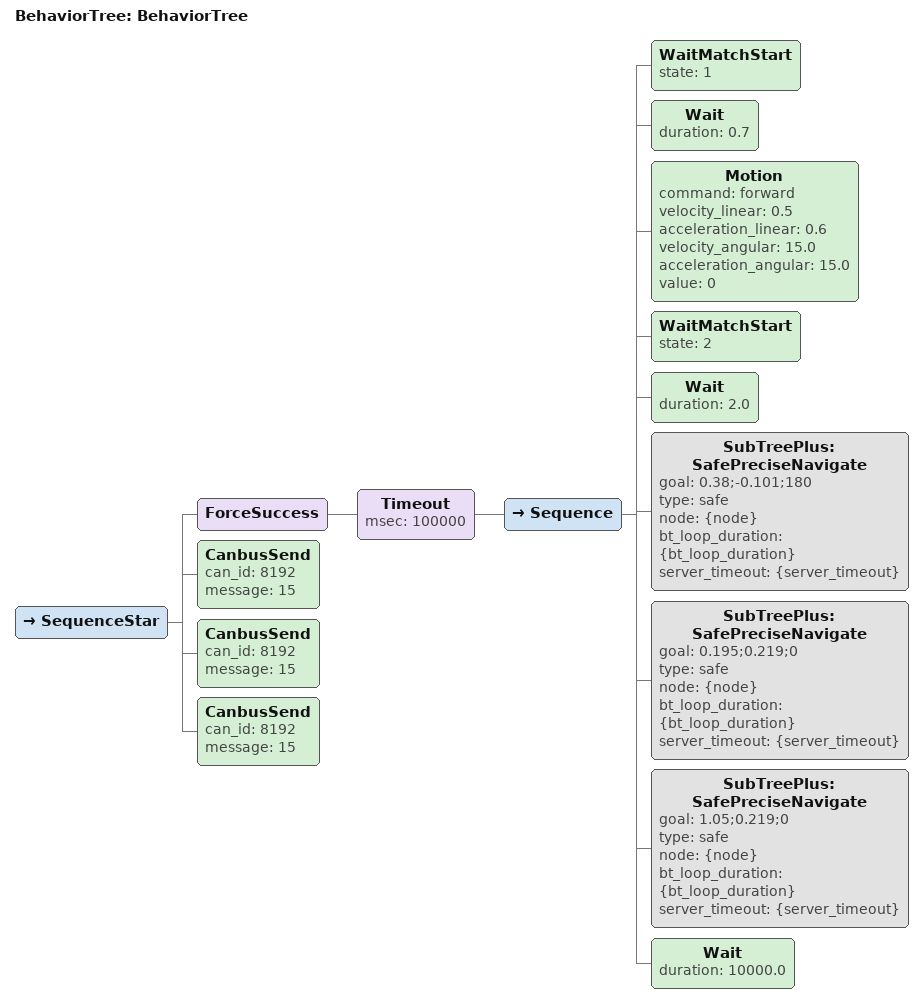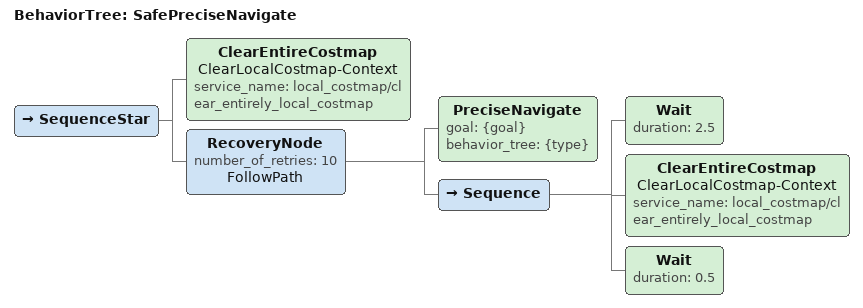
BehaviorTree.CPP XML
<root main_tree_to_execute="BehaviorTree">
    <BehaviorTree ID="BehaviorTree">

        <SequenceStar>
            <ForceSuccess>
                <Timeout msec="100000">

                    <Sequence>
                        <WaitMatchStart state="1" />
                        <Wait duration="0.7"/>

		        <Motion command="forward" velocity_linear="0.5" acceleration_linear="0.6" velocity_angular="15.0" acceleration_angular="15.0" value="0" />

                        <WaitMatchStart state="2" />
                        <Wait duration="2.0"/>

                        <SubTreePlus ID="SafePreciseNavigate" goal="0.38;-0.101;180" type="safe" node="{node}" bt_loop_duration="{bt_loop_duration}" server_timeout="{server_timeout}" />
                        <SubTreePlus ID="SafePreciseNavigate" goal="0.195;0.219;0" type="safe" node="{node}" bt_loop_duration="{bt_loop_duration}" server_timeout="{server_timeout}" />
                        <SubTreePlus ID="SafePreciseNavigate" goal="1.05;0.219;0" type="safe" node="{node}" bt_loop_duration="{bt_loop_duration}" server_timeout="{server_timeout}" />

                        <Wait duration="10000.0" />
                    </Sequence>
                </Timeout>
            </ForceSuccess>

            <CanbusSend can_id="8192" message="15" />
            <CanbusSend can_id="8192" message="15" />
            <CanbusSend can_id="8192" message="15" />
        </SequenceStar>
    </BehaviorTree>
    <BehaviorTree ID="SafePreciseNavigate">
        <SequenceStar>
            <ClearEntireCostmap name="ClearLocalCostmap-Context" service_name="local_costmap/clear_entirely_local_costmap" />
            <RecoveryNode number_of_retries="10" name="FollowPath">
                <PreciseNavigate goal="{goal}" behavior_tree="{type}" />
                <Sequence>
                    <Wait duration="2.5" />
                    <ClearEntireCostmap name="ClearLocalCostmap-Context" service_name="local_costmap/clear_entirely_local_costmap" />
                    <Wait duration="0.5" />
                </Sequence>
            </RecoveryNode>
        </SequenceStar>
    </BehaviorTree>
</root>
